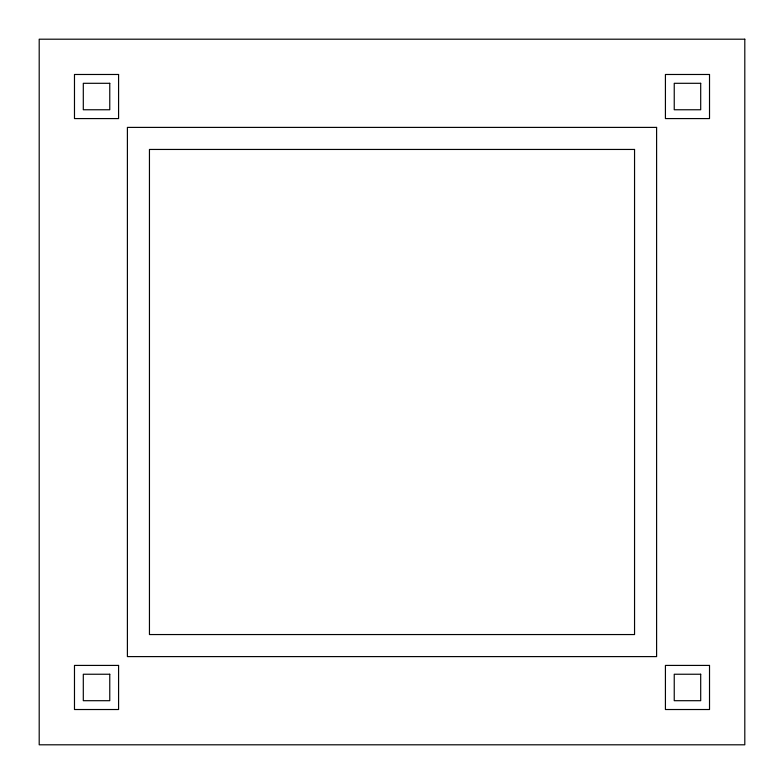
<?xml version="1.0" encoding="UTF-8"?>
<svg xmlns="http://www.w3.org/2000/svg" width="784" height="784" viewBox="0 0 784 784"><rect width="100%" height="100%" fill="white"/><g stroke="black" fill="none" stroke-linecap="round" stroke-linejoin="round"><path stroke-width="1.18" d="M744.8 39.2L39.2 39.2L39.2 744.8L744.8 744.8L744.8 39.2M118.58 74.48L74.48 74.48L74.48 118.58L118.58 118.58L118.58 74.48M709.52 74.48L665.42 74.48L665.42 118.58L709.52 118.58L709.52 74.48M109.76 83.3L83.3 83.3L83.3 109.76L109.76 109.76L109.76 83.3M700.7 83.3L674.24 83.3L674.24 109.76L700.7 109.76L700.7 83.3M656.6 127.4L127.4 127.4L127.4 656.6L656.6 656.6L656.6 127.4M634.55 149.45L149.45 149.45L149.45 634.55L634.55 634.55L634.55 149.45M118.58 665.42L74.48 665.42L74.48 709.52L118.58 709.52L118.58 665.42M709.52 665.42L665.42 665.42L665.42 709.52L709.52 709.52L709.52 665.42M109.76 674.24L83.3 674.24L83.3 700.7L109.76 700.7L109.76 674.24M700.7 674.24L674.24 674.24L674.24 700.7L700.7 700.7L700.7 674.24"/></g></svg>
